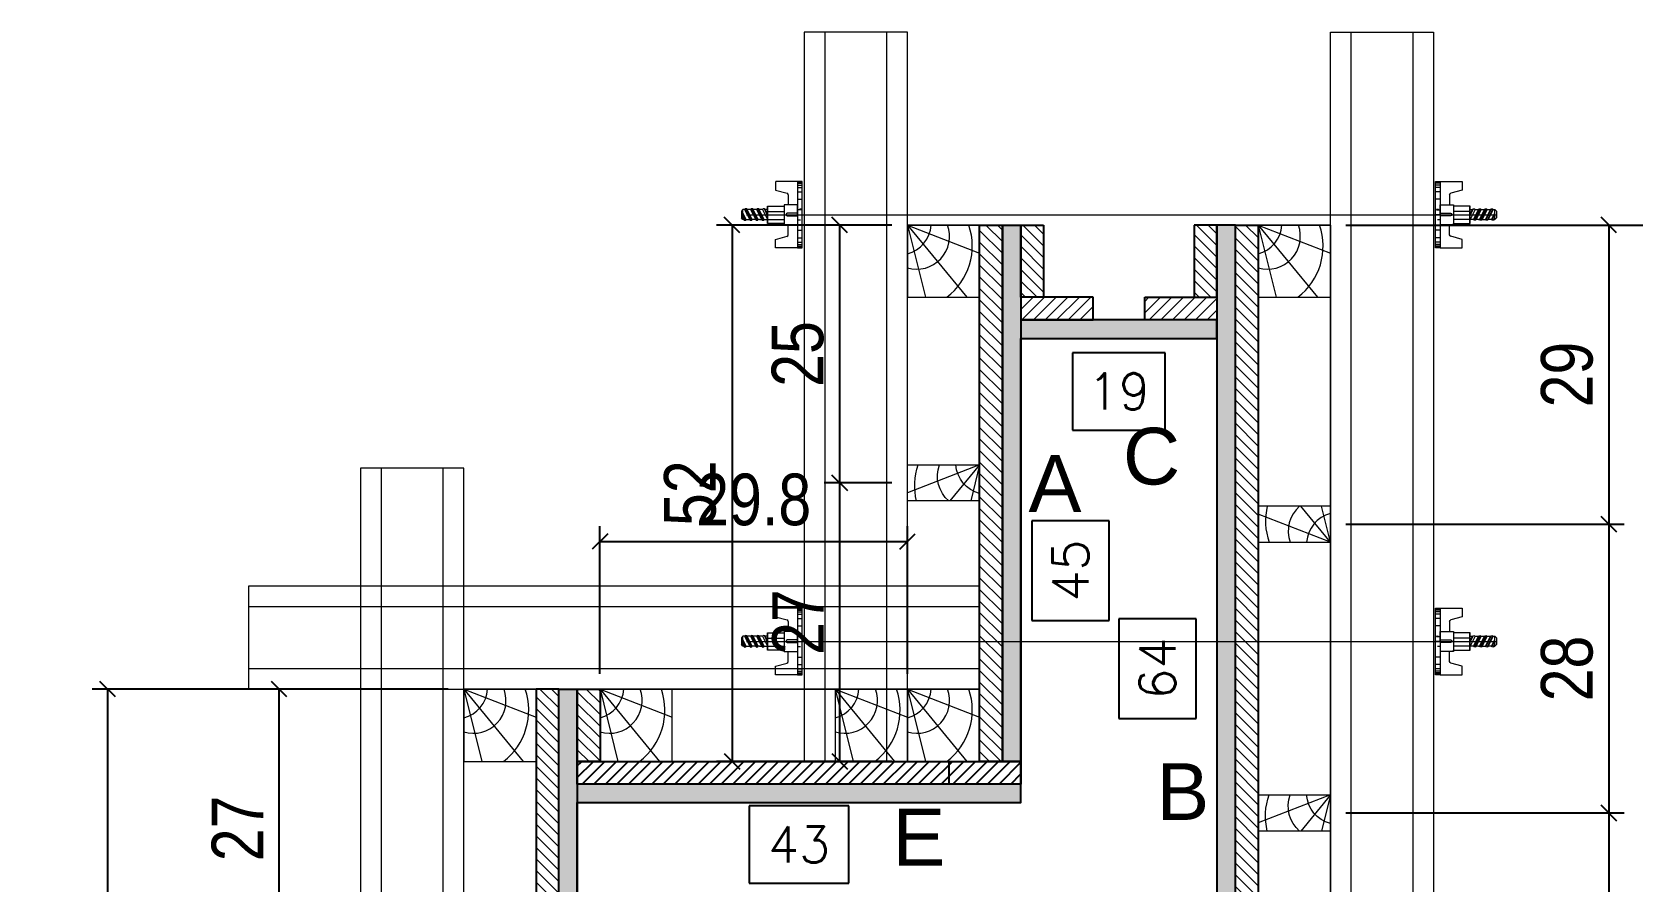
# Model space of a CAD drawing. Extents: x 14400 to 27878, y -21631 to 6985.
# Drawn here: x 18490.9 to 18801.2, y -8330 to -8165.2 of the extents above; entities that cross this region are included whole.
import ezdxf
from ezdxf.enums import TextEntityAlignment as Align

# ---------------------------------------------------------------- set-up
doc = ezdxf.new("R2010")
doc.units = 0
for name, color, linetype in [('CHAPA', 1, 'Continuous'), ('COTA', 241, 'Continuous'), ('F-PILARES-S', 170, 'Continuous'), ('MEIO_PONT', 93, 'Continuous'), ('SARRAFO', 251, 'Continuous'), ('TEXTO_GERAL', 7, 'Continuous')]:
    doc.layers.add(name, color=color, linetype=linetype)
for name, color, linetype, lineweight in [('Hachura', 251, 'Continuous', 9), ('Madeira', 126, 'Continuous', 18), ('Perfil Metálico', 224, 'Continuous', 18)]:
    doc.layers.add(name, color=color, linetype=linetype, lineweight=lineweight)
doc.styles.add('ARIAL', font='arial.ttf')
doc.styles.add('COTA TECNICA 2X', font='techl___.ttf', dxfattribs={"height": 10})
doc.styles.add('ROMANS', font='romans.shx')
doc.dimstyles.new('SECAO PILAR', dxfattribs={"dimtxt": 10, "dimasz": 3, "dimexe": 3, "dimexo": 3, "dimgap": 3, "dimtad": 1, "dimdec": 1, "dimlfac": 0.5, "dimzin": 12, "dimdsep": 46, "dimtxsty": 'COTA TECNICA 2X', "dimblk1": 'OBLIQUE', "dimblk2": 'OBLIQUE', "dimsah": 1, "dimcen": 0.9, "dimclrd": 256, "dimclre": 256, "dimclrt": 256, "dimadec": 1, "dimazin": 3, "dimtfac": 1, "dimtdec": 1, "dimtmove": 0, "dimatfit": 3, "dimfxl": 1, "dimtolj": 1, "dimtzin": 12, "dimarcsym": 0})
doc.dimstyles.new('SECÇÃO 2', dxfattribs={"dimtxt": 7, "dimasz": 6, "dimexe": 0.18, "dimexo": 2, "dimgap": -4, "dimtad": 3, "dimdec": 1, "dimlfac": 0.5, "dimzin": 12, "dimdsep": 46, "dimtxsty": 'ROMANS', "dimblk": 'ARCHTICK', "dimcen": 0.09, "dimse1": 1, "dimse2": 1, "dimsd1": 1, "dimsd2": 1, "dimclrd": 180, "dimclre": 5, "dimclrt": 1, "dimadec": 0, "dimazin": 3, "dimtfac": 1, "dimtdec": 1, "dimtofl": 0, "dimtmove": 0, "dimatfit": 3, "dimldrblk": 'ARCHTICK', "dimfxl": 1, "dimtolj": 1, "dimtzin": 0, "dimarcsym": 0})
pattern_1 = [(315, (41507.3262, -17578.5663), (1.12253202, 1.12253202), [])]
pattern_2 = [(315, (41421.3262, -17488.5663), (1.12253202, 1.12253202), [])]
pattern_3 = [(225, (9383.9662, -31120.4226), (1.12253202, -1.12253202), [])]

# ---------------------------------------------------------------- blocks, each defined once
blk = doc.blocks.new('*D3061')
at = {"layer": 'COTA', "color": 180, "lineweight": -2, "transparency": 16777216}
for p, q in [((18716.58, -8278.95), (18701.58, -8278.95)), ((18701.58, -8278.95), (18701.58, -8298.28)), ((18716.58, -8298.28), (18716.58, -8278.95)), ((18701.58, -8298.28), (18716.58, -8298.28))]:
    blk.add_line(p, q, dxfattribs=at)
at = {"layer": 'Defpoints', "color": 0, "transparency": 16777216}
for p in [(18720.58, -8224.61), (18720.58, -8352.61), (18720.58, -8352.61)]:
    blk.add_point(p, dxfattribs=at)
at = {"layer": 'COTA', "color": 1, "transparency": 16777216, "insert": (18709.08, -8288.61), "char_height": 7, "attachment_point": 5, "rotation": 90, "style": 'ROMANS'}
blk.add_mtext('\\A1;64', dxfattribs=at)
blk = doc.blocks.new('_ArchTick')
at = {"color": 0, "linetype": 'ByBlock', "const_width": 0.15}
blk.add_lwpolyline([(-0.5, -0.5), (0.5, 0.5)], dxfattribs=at)
blk = doc.blocks.new('*D3062')
at = {"layer": 'COTA', "color": 180, "lineweight": -2, "transparency": 16777216}
for p, q in [((18699.7, -8259.95), (18684.7, -8259.95)), ((18684.7, -8259.95), (18684.7, -8279.28)), ((18699.7, -8279.28), (18699.7, -8259.95)), ((18684.7, -8279.28), (18699.7, -8279.28))]:
    blk.add_line(p, q, dxfattribs=at)
at = {"layer": 'Defpoints', "color": 0, "transparency": 16777216}
for p in [(18682.58, -8224.61), (18703.7, -8224.61), (18682.58, -8314.61)]:
    blk.add_point(p, dxfattribs=at)
at = {"layer": 'COTA', "color": 1, "transparency": 16777216, "insert": (18692.2, -8269.61), "char_height": 7, "attachment_point": 5, "rotation": 90, "style": 'ROMANS'}
blk.add_mtext('\\A1;45', dxfattribs=at)
blk = doc.blocks.new('*D3063')
at = {"layer": 'COTA', "color": 180, "lineweight": -2, "transparency": 16777216}
for p, q in [((18710.58, -8227.36), (18692.58, -8227.36)), ((18692.58, -8227.36), (18692.58, -8242.36)), ((18710.58, -8242.36), (18710.58, -8227.36)), ((18692.58, -8242.36), (18710.58, -8242.36))]:
    blk.add_line(p, q, dxfattribs=at)
at = {"layer": 'Defpoints', "color": 0, "transparency": 16777216}
for p in [(18682.58, -8224.61), (18720.58, -8224.61), (18682.58, -8246.36)]:
    blk.add_point(p, dxfattribs=at)
at = {"layer": 'COTA', "color": 1, "transparency": 16777216, "insert": (18701.58, -8234.86), "char_height": 7, "attachment_point": 5, "style": 'ROMANS'}
blk.add_mtext('\\A1;19', dxfattribs=at)
blk = doc.blocks.new('*D3064')
at = {"layer": 'COTA', "color": 180, "lineweight": -2, "transparency": 16777216}
for p, q in [((18649.25, -8315.25), (18629.92, -8315.25)), ((18629.92, -8315.25), (18629.92, -8330.25)), ((18649.25, -8330.25), (18649.25, -8315.25)), ((18629.92, -8330.25), (18649.25, -8330.25))]:
    blk.add_line(p, q, dxfattribs=at)
at = {"layer": 'Defpoints', "color": 0, "transparency": 16777216}
for p in [(18596.58, -8314.61), (18682.58, -8314.61), (18682.58, -8334.25)]:
    blk.add_point(p, dxfattribs=at)
at = {"layer": 'COTA', "color": 1, "transparency": 16777216, "insert": (18639.58, -8322.75), "char_height": 7, "attachment_point": 5, "style": 'ROMANS'}
blk.add_mtext('\\A1;43', dxfattribs=at)
blk = doc.blocks.new('*D3065')
at = {"layer": 'COTA', "color": 180, "lineweight": -2, "transparency": 16777216}
for p, q in [((18608.27, -8364.11), (18593.27, -8364.11)), ((18593.27, -8364.11), (18593.27, -8383.11)), ((18608.27, -8383.11), (18608.27, -8364.11)), ((18593.27, -8383.11), (18608.27, -8383.11))]:
    blk.add_line(p, q, dxfattribs=at)
at = {"layer": 'Defpoints', "color": 0, "transparency": 16777216}
for p in [(18596.58, -8314.61), (18596.58, -8432.61), (18612.27, -8432.61)]:
    blk.add_point(p, dxfattribs=at)
at = {"layer": 'COTA', "color": 1, "transparency": 16777216, "insert": (18600.77, -8373.61), "char_height": 7, "attachment_point": 5, "rotation": 90, "style": 'ROMANS'}
blk.add_mtext('\\A1;59', dxfattribs=at)
blk = doc.blocks.new('_Oblique')
at = {"color": 0, "linetype": 'ByBlock', "lineweight": -2}
blk.add_line((-0.5, -0.5), (0.5, 0.5), dxfattribs=at)
blk = doc.blocks.new('*D3068')
at = {"layer": 'COTA', "lineweight": -2, "transparency": 16777216}
for p, q in [((18745.58, -8202.61), (18827.13, -8202.61)), ((18824.13, -8374.61), (18824.13, -8202.61)), ((18745.58, -8374.61), (18827.13, -8374.61))]:
    blk.add_line(p, q, dxfattribs=at)
at = {"layer": 'Defpoints', "color": 0, "transparency": 16777216}
for p in [(18742.58, -8202.61), (18824.13, -8202.61), (18742.58, -8374.61)]:
    blk.add_point(p, dxfattribs=at)
at = {"layer": 'COTA', "lineweight": -2, "transparency": 16777216, "xscale": 3, "yscale": 3, "zscale": 3}
for p, rotation in [((18824.13, -8202.61), 90), ((18824.13, -8374.61), 270)]:
    blk.add_blockref('_Oblique', p, dxfattribs=dict(at, rotation=rotation))
at = {"layer": 'COTA', "transparency": 16777216, "insert": (18816.01, -8288.61), "char_height": 10, "attachment_point": 5, "rotation": 90, "style": 'COTA TECNICA 2X'}
blk.add_mtext('\\A1;86 - PAINEL', dxfattribs=at)
blk = doc.blocks.new('PONTALETE')
at = {"layer": 'Madeira'}
for q in [(2.71, 7), (7, 5.76), (7, 1.74)]:
    blk.add_line((0, 0), q, dxfattribs=at)
blk.add_lwpolyline([(0, 0), (7, 0), (7, 7), (0, 7)], close=True, dxfattribs=at)
for centre, radius, start, end in [((2.04, 0.06), 6.23, 37.2818, 109.0913), ((1.09, 0.9), 3.19, 343.603, 109.9847), ((-0.21, -0.78), 3.09, 14.6322, 86.0383)]:
    blk.add_arc(centre, radius, start, end, dxfattribs=at)
blk = doc.blocks.new('*D3071')
at = {"layer": 'COTA', "lineweight": -2, "transparency": 16777216}
for p, q in [((18571.58, -8292.61), (18535.78, -8292.61)), ((18538.78, -8346.61), (18538.78, -8292.61)), ((18571.58, -8346.61), (18535.78, -8346.61))]:
    blk.add_line(p, q, dxfattribs=at)
at = {"layer": 'Defpoints', "color": 0, "transparency": 16777216}
for p in [(18538.78, -8292.61), (18574.58, -8292.61), (18574.58, -8346.61)]:
    blk.add_point(p, dxfattribs=at)
at = {"layer": 'COTA', "lineweight": -2, "transparency": 16777216, "xscale": 3, "yscale": 3, "zscale": 3}
for p, rotation in [((18538.78, -8292.61), 90), ((18538.78, -8346.61), 270)]:
    blk.add_blockref('_Oblique', p, dxfattribs=dict(at, rotation=rotation))
at = {"layer": 'COTA', "transparency": 16777216, "insert": (18530.7, -8319.61), "char_height": 10, "attachment_point": 5, "rotation": 90, "style": 'COTA TECNICA 2X'}
blk.add_mtext('\\A1;27', dxfattribs=at)
blk = doc.blocks.new('MEIO PONTALETE')
at = {"layer": 'Madeira'}
for q in [(2.71, 7), (3.5, 2.88), (3.5, 0.87)]:
    blk.add_line((0, 0), q, dxfattribs=at)
blk.add_lwpolyline([(0, 0), (3.5, 0), (3.5, 7), (0, 7)], close=True, dxfattribs=at)
for centre, radius, start, end in [((2.04, 0.06), 6.23, 76.4499, 109.0913), ((1.09, 0.9), 3.19, 40.9063, 109.9847), ((-0.21, -0.78), 3.09, 14.6322, 86.0383)]:
    blk.add_arc(centre, radius, start, end, dxfattribs=at)
blk = doc.blocks.new('*D3084')
at = {"layer": 'COTA', "lineweight": -2, "transparency": 16777216}
for p, q in [((18657.58, -8202.61), (18623.58, -8202.61)), ((18626.58, -8202.61), (18626.58, -8306.61)), ((18657.58, -8306.61), (18623.58, -8306.61))]:
    blk.add_line(p, q, dxfattribs=at)
at = {"layer": 'Defpoints', "color": 0, "transparency": 16777216}
for p in [(18660.58, -8202.61), (18626.58, -8306.61), (18660.58, -8306.61)]:
    blk.add_point(p, dxfattribs=at)
at = {"layer": 'COTA', "lineweight": -2, "transparency": 16777216, "xscale": 3, "yscale": 3, "zscale": 3}
for p, rotation in [((18626.58, -8202.61), 90), ((18626.58, -8306.61), 270)]:
    blk.add_blockref('_Oblique', p, dxfattribs=dict(at, rotation=rotation))
at = {"layer": 'COTA', "transparency": 16777216, "insert": (18618.47, -8254.61), "char_height": 10, "attachment_point": 5, "rotation": 90, "style": 'COTA TECNICA 2X'}
blk.add_mtext('\\A1;52', dxfattribs=at)
blk = doc.blocks.new('*D3085')
at = {"layer": 'COTA', "lineweight": -2, "transparency": 16777216}
for p, q in [((18571.58, -8292.61), (18502.53, -8292.61)), ((18505.53, -8292.61), (18505.53, -8454.61)), ((18571.58, -8454.61), (18502.53, -8454.61))]:
    blk.add_line(p, q, dxfattribs=at)
at = {"layer": 'Defpoints', "color": 0, "transparency": 16777216}
for p in [(18574.58, -8292.61), (18505.53, -8454.61), (18574.58, -8454.61)]:
    blk.add_point(p, dxfattribs=at)
at = {"layer": 'COTA', "lineweight": -2, "transparency": 16777216, "xscale": 3, "yscale": 3, "zscale": 3}
for p, rotation in [((18505.53, -8292.61), 90), ((18505.53, -8454.61), 270)]:
    blk.add_blockref('_Oblique', p, dxfattribs=dict(at, rotation=rotation))
at = {"layer": 'COTA', "transparency": 16777216, "insert": (18497.43, -8373.61), "char_height": 10, "attachment_point": 5, "rotation": 90, "style": 'COTA TECNICA 2X'}
blk.add_mtext('\\A1;81', dxfattribs=at)
blk = doc.blocks.new('*D3086')
at = {"layer": 'COTA', "lineweight": -2, "transparency": 16777216}
for p, q in [((18657.58, -8252.61), (18644.45, -8252.61)), ((18647.45, -8306.61), (18647.45, -8252.61)), ((18657.58, -8306.61), (18644.45, -8306.61))]:
    blk.add_line(p, q, dxfattribs=at)
at = {"layer": 'Defpoints', "color": 0, "transparency": 16777216}
for p in [(18647.45, -8252.61), (18660.58, -8252.61), (18660.58, -8306.61)]:
    blk.add_point(p, dxfattribs=at)
at = {"layer": 'COTA', "lineweight": -2, "transparency": 16777216, "xscale": 3, "yscale": 3, "zscale": 3}
for p, rotation in [((18647.45, -8252.61), 90), ((18647.45, -8306.61), 270)]:
    blk.add_blockref('_Oblique', p, dxfattribs=dict(at, rotation=rotation))
at = {"layer": 'COTA', "transparency": 16777216, "insert": (18639.37, -8279.61), "char_height": 10, "attachment_point": 5, "rotation": 90, "style": 'COTA TECNICA 2X'}
blk.add_mtext('\\A1;27', dxfattribs=at)
blk = doc.blocks.new('*D3087')
at = {"layer": 'COTA', "lineweight": -2, "transparency": 16777216}
for p, q in [((18657.58, -8202.61), (18644.45, -8202.61)), ((18647.45, -8252.61), (18647.45, -8202.61)), ((18657.58, -8252.61), (18644.45, -8252.61))]:
    blk.add_line(p, q, dxfattribs=at)
at = {"layer": 'Defpoints', "color": 0, "transparency": 16777216}
for p in [(18647.45, -8202.61), (18660.58, -8202.61), (18660.58, -8252.61)]:
    blk.add_point(p, dxfattribs=at)
at = {"layer": 'COTA', "lineweight": -2, "transparency": 16777216, "xscale": 3, "yscale": 3, "zscale": 3}
for p, rotation in [((18647.45, -8202.61), 90), ((18647.45, -8252.61), 270)]:
    blk.add_blockref('_Oblique', p, dxfattribs=dict(at, rotation=rotation))
at = {"layer": 'COTA', "transparency": 16777216, "insert": (18639.34, -8227.61), "char_height": 10, "attachment_point": 5, "rotation": 90, "style": 'COTA TECNICA 2X'}
blk.add_mtext('\\A1;25', dxfattribs=at)
blk = doc.blocks.new('*D3088')
at = {"layer": 'COTA', "lineweight": -2, "transparency": 16777216}
for p, q in [((18745.58, -8202.61), (18799.56, -8202.61)), ((18796.56, -8202.61), (18796.56, -8260.61)), ((18745.58, -8260.61), (18799.56, -8260.61))]:
    blk.add_line(p, q, dxfattribs=at)
at = {"layer": 'Defpoints', "color": 0, "transparency": 16777216}
for p in [(18742.58, -8202.61), (18742.58, -8260.61), (18796.56, -8260.61)]:
    blk.add_point(p, dxfattribs=at)
at = {"layer": 'COTA', "lineweight": -2, "transparency": 16777216, "xscale": 3, "yscale": 3, "zscale": 3}
for p, rotation in [((18796.56, -8202.61), 90), ((18796.56, -8260.61), 270)]:
    blk.add_blockref('_Oblique', p, dxfattribs=dict(at, rotation=rotation))
at = {"layer": 'COTA', "transparency": 16777216, "insert": (18788.48, -8231.61), "char_height": 10, "attachment_point": 5, "rotation": 90, "style": 'COTA TECNICA 2X'}
blk.add_mtext('\\A1;29', dxfattribs=at)
blk = doc.blocks.new('*D3089')
at = {"layer": 'COTA', "lineweight": -2, "transparency": 16777216}
for p, q in [((18745.58, -8260.61), (18799.56, -8260.61)), ((18796.56, -8260.61), (18796.56, -8316.61)), ((18745.58, -8316.61), (18799.56, -8316.61))]:
    blk.add_line(p, q, dxfattribs=at)
at = {"layer": 'Defpoints', "color": 0, "transparency": 16777216}
for p in [(18742.58, -8260.61), (18742.58, -8316.61), (18796.56, -8316.61)]:
    blk.add_point(p, dxfattribs=at)
at = {"layer": 'COTA', "lineweight": -2, "transparency": 16777216, "xscale": 3, "yscale": 3, "zscale": 3}
for p, rotation in [((18796.56, -8260.61), 90), ((18796.56, -8316.61), 270)]:
    blk.add_blockref('_Oblique', p, dxfattribs=dict(at, rotation=rotation))
at = {"layer": 'COTA', "transparency": 16777216, "insert": (18788.47, -8288.61), "char_height": 10, "attachment_point": 5, "rotation": 90, "style": 'COTA TECNICA 2X'}
blk.add_mtext('\\A1;28', dxfattribs=at)
blk = doc.blocks.new('*D3090')
at = {"layer": 'COTA', "lineweight": -2, "transparency": 16777216}
for p, q in [((18745.58, -8316.61), (18799.56, -8316.61)), ((18796.56, -8316.61), (18796.56, -8374.61)), ((18745.58, -8374.61), (18799.56, -8374.61))]:
    blk.add_line(p, q, dxfattribs=at)
at = {"layer": 'Defpoints', "color": 0, "transparency": 16777216}
for p in [(18742.58, -8316.61), (18742.58, -8374.61), (18796.56, -8374.61)]:
    blk.add_point(p, dxfattribs=at)
at = {"layer": 'COTA', "lineweight": -2, "transparency": 16777216, "xscale": 3, "yscale": 3, "zscale": 3}
for p, rotation in [((18796.56, -8316.61), 90), ((18796.56, -8374.61), 270)]:
    blk.add_blockref('_Oblique', p, dxfattribs=dict(at, rotation=rotation))
at = {"layer": 'COTA', "transparency": 16777216, "insert": (18788.48, -8345.61), "char_height": 10, "attachment_point": 5, "rotation": 90, "style": 'COTA TECNICA 2X'}
blk.add_mtext('\\A1;29', dxfattribs=at)
blk = doc.blocks.new('C')
at = {"layer": 'Hachura', "color": 0}
for p, q in [((0, 3.22), (0, -3.22)), ((0.45, 3.22), (0, 3.22)), ((0.46, 3.16), (0, 3.16)), ((0.45, -3.23), (0.45, 3.22)), ((0.45, 3.22), (2.58, 3.22)), ((2.58, 3.22), (2.58, 2.39)), ((0.46, 3.05), (0, 3.05)), ((0.46, 2.88), (0, 2.88)), ((0, 2.75), (0, -1.16)), ((0.46, 2.65), (0, 2.65)), ((0.46, 2.23), (0, 2.23)), ((1.35, 1.94), (1.35, 0.96)), ((2.58, 2.39), (1.47, 2.09)), ((0.46, 1.51), (0, 1.51)), ((0.39, 0.49), (0.17, 0.49)), ((1.74, 0.97), (0.45, 0.97)), ((1.45, 0.1), (0.45, 0.1)), ((1.74, -0.97), (1.74, 0.97)), ((1.74, 0.97), (1.74, 0.84)), ((1.74, 0.97), (1.74, 0.84)), ((1.74, 0.84), (3.35, 0.84)), ((3.35, 0.45), (1.74, 0.45)), ((3.32, 0.84), (3.32, -0.84)), ((3.35, 0.84), (3.35, -0.84)), ((3.68, 0.45), (3.35, 0.45)), ((3.84, -0.52), (3.35, 0.45)), ((3.35, 0.06), (3.67, -0.57)), ((3.68, 0.45), (4.16, -0.52)), ((3.72, 0.5), (4.25, -0.57)), ((4.37, -0.55), (3.83, 0.53)), ((4.15, 0.45), (3.93, 0.45)), ((4.42, -0.52), (3.93, 0.45)), ((4.15, 0.45), (4.26, 0.45)), ((4.26, 0.45), (4.74, -0.52)), ((4.3, 0.5), (4.83, -0.57)), ((4.95, -0.55), (4.41, 0.53)), ((4.51, 0.45), (4.84, 0.45)), ((5, -0.52), (4.51, 0.45)), ((4.84, 0.45), (5.32, -0.52)), ((4.88, 0.5), (5.41, -0.57)), ((5.53, -0.55), (4.99, 0.53)), ((5.58, -0.52), (5.09, 0.45)), ((5.42, 0.45), (5.09, 0.45)), ((5.58, -0.52), (5.09, 0.45)), ((5.42, 0.45), (5.74, -0.19)), ((5.46, 0.5), (5.74, -0.07)), ((5.74, 0.19), (5.57, 0.53)), ((5.74, 0.32), (5.68, 0.45)), ((5.68, 0.45), (5.74, 0.45)), ((5.74, 0.45), (5.9, 0.29)), ((5.74, 0.45), (5.74, -0.52)), ((5.9, -0.36), (5.9, 0.29)), ((0.45, 0), (0, 0)), ((0.46, -1.52), (0, -1.52)), ((0.08, -0.48), (0.29, -0.48)), ((0.29, -0.48), (0.4, -0.48)), ((0.45, 0), (0.45, -0.97)), ((0.45, -0.16), (1.45, -0.16)), ((0.45, -0.65), (0.45, -0.32)), ((0.45, -3.23), (0.45, -0.65)), ((0.45, -0.97), (1.74, -0.97)), ((1.35, -1.94), (1.35, -0.97)), ((3.35, -0.32), (1.74, -0.32)), ((3.35, -0.84), (1.74, -0.84)), ((3.35, -0.07), (3.58, -0.52)), ((3.35, -0.52), (3.58, -0.52)), ((3.84, -0.52), (4.16, -0.52)), ((4.42, -0.52), (4.74, -0.52)), ((4.63, -0.52), (4.74, -0.52)), ((5, -0.52), (5.32, -0.52)), ((5.58, -0.52), (5.74, -0.52)), ((5.74, -0.52), (5.9, -0.36)), ((5.74, -0.52), (5.74, -0.52)), ((0.46, -2.23), (0, -2.23)), ((0.46, -2.65), (0, -2.65)), ((0.46, -2.88), (0, -2.88)), ((0.46, -3.05), (0, -3.05)), ((2.58, -2.39), (1.47, -2.1)), ((2.58, -3.23), (2.58, -2.39)), ((0.46, -3.16), (0, -3.16)), ((0, -3.22), (2.57, -3.22))]:
    blk.add_line(p, q, dxfattribs=at)
for centre, radius, start, end in [((1.52, 1.94), 0.161, 104.7436, 180), ((1.44, -0.03), 0.129, 272.695, 87.305), ((3.81, 0.39), 0.143, 25.5688, 154.4312), ((4.39, 0.39), 0.143, 25.5688, 154.4312), ((4.97, 0.39), 0.143, 25.5688, 154.4312), ((5.55, 0.39), 0.143, 25.5688, 154.4312), ((0.17, -0.37), 0.174, 221.744, 317.8592), ((3.71, -0.4), 0.174, 222.1408, 318.256), ((4.29, -0.4), 0.174, 222.1408, 318.256), ((4.87, -0.4), 0.174, 222.1408, 318.256), ((5.45, -0.4), 0.174, 222.1408, 318.256), ((5.61, -0.4), 0.174, 317.8592, 318.256), ((1.52, -1.94), 0.161, 180, 255.2564)]:
    blk.add_arc(centre, radius, start, end, dxfattribs=at)
blk = doc.blocks.new('*D3100')
at = {"layer": 'COTA', "lineweight": -2, "transparency": 16777216}
for p, q in [((18600.98, -8289.61), (18600.98, -8260.99)), ((18660.58, -8289.61), (18660.58, -8260.99)), ((18600.98, -8263.99), (18660.58, -8263.99))]:
    blk.add_line(p, q, dxfattribs=at)
at = {"layer": 'Defpoints', "color": 0, "transparency": 16777216}
for p in [(18660.58, -8263.99), (18600.98, -8292.61), (18660.58, -8292.61)]:
    blk.add_point(p, dxfattribs=at)
at = {"layer": 'COTA', "lineweight": -2, "transparency": 16777216, "xscale": 3, "yscale": 3, "zscale": 3, "rotation": 180}
blk.add_blockref('_Oblique', (18600.98, -8263.99), dxfattribs=at)
at = {"layer": 'COTA', "lineweight": -2, "transparency": 16777216, "xscale": 3, "yscale": 3, "zscale": 3}
blk.add_blockref('_Oblique', (18660.58, -8263.99), dxfattribs=at)
at = {"layer": 'COTA', "transparency": 16777216, "insert": (18630.78, -8255.89), "char_height": 10, "attachment_point": 5, "style": 'COTA TECNICA 2X'}
blk.add_mtext('\\A1;29.8', dxfattribs=at)

msp = doc.modelspace()

# ---------------------------------------------------------------- hatches: boundary and pattern name
at = {"layer": 'Hachura'}
h = msp.add_hatch(dxfattribs=at)
h.set_pattern_fill('ANSI31', color=256, scale=0.5, angle=270, style=0)
h.set_pattern_definition([(315, (41454.9262, -17430.5663), (1.12253202, 1.12253202), [])])
h.paths.add_polyline_path([(18678.985, -8202.614), (18674.585, -8202.614), (18674.585, -8306.614), (18678.985, -8306.614)])
h = msp.add_hatch(color=256, dxfattribs=at)
h.dxf.hatch_style = 1
h.paths.add_polyline_path([(18678.985, -8202.614), (18682.585, -8202.614), (18682.585, -8306.614), (18678.985, -8306.614)])
h = msp.add_hatch(dxfattribs=at)
h.set_pattern_fill('ANSI31', color=256, scale=0.5, angle=270, style=0)
h.set_pattern_definition(pattern_2)
h.paths.add_polyline_path([(18682.585, -8216.614), (18686.985, -8216.614), (18686.985, -8202.614), (18682.585, -8202.614)])
h = msp.add_hatch(dxfattribs=at)
h.set_pattern_fill('ANSI31', color=256, scale=0.5, angle=270, style=0)
h.set_pattern_definition(pattern_2)
h.paths.add_polyline_path([(18720.585, -8216.614), (18716.185, -8216.614), (18716.185, -8202.614), (18720.585, -8202.614)])
h = msp.add_hatch(color=256, dxfattribs=at)
h.dxf.hatch_style = 1
h.paths.add_polyline_path([(18724.185, -8202.614), (18720.585, -8202.614), (18720.585, -8374.614), (18724.185, -8374.614)])
h = msp.add_hatch(dxfattribs=at)
h.set_pattern_fill('ANSI31', color=256, scale=0.5, angle=270, style=0)
h.set_pattern_definition([(315, (41405.3262, -17498.9663), (1.12253202, 1.12253202), [])])
h.paths.add_polyline_path([(18728.585, -8202.614), (18724.185, -8202.614), (18724.185, -8374.614), (18728.585, -8374.614)])
h = msp.add_hatch(dxfattribs=at)
h.set_pattern_fill('ANSI31', color=256, scale=0.5, angle=180, style=0)
h.set_pattern_definition(pattern_3)
h.paths.add_polyline_path([(18682.585, -8221.014), (18682.585, -8216.614), (18696.585, -8216.614), (18696.585, -8221.014)])
h = msp.add_hatch(dxfattribs=at)
h.set_pattern_fill('ANSI31', color=256, scale=0.5, angle=180, style=0)
h.set_pattern_definition(pattern_3)
h.paths.add_polyline_path([(18720.585, -8221.014), (18720.585, -8216.614), (18706.585, -8216.614), (18706.585, -8221.014)])
h = msp.add_hatch(color=256, dxfattribs=at)
h.dxf.hatch_style = 1
h.paths.add_polyline_path([(18720.585, -8224.614), (18720.585, -8221.014), (18682.585, -8221.014), (18682.585, -8224.614)])
h = msp.add_hatch(color=256, dxfattribs=at)
h.dxf.hatch_style = 1
h.paths.add_polyline_path([(18720.585, -8224.614), (18720.585, -8221.014), (18682.585, -8221.014), (18682.585, -8224.614)])
h = msp.add_hatch(dxfattribs=at)
h.set_pattern_fill('ANSI31', color=256, scale=0.5, angle=270, style=0)
h.set_pattern_definition(pattern_1)
h.paths.add_polyline_path([(18592.985, -8454.614), (18588.585, -8454.614), (18588.585, -8292.614), (18592.985, -8292.614)])
h = msp.add_hatch(color=256, dxfattribs=at)
h.dxf.hatch_style = 1
h.paths.add_polyline_path([(18592.985, -8292.614), (18596.585, -8292.614), (18596.585, -8454.614), (18592.985, -8454.614)])
h = msp.add_hatch(dxfattribs=at)
h.set_pattern_fill('ANSI31', color=256, scale=0.5, angle=270, style=0)
h.set_pattern_definition(pattern_1)
h.paths.add_polyline_path([(18596.585, -8306.614), (18600.985, -8306.614), (18600.985, -8292.614), (18596.585, -8292.614)])
h = msp.add_hatch(color=256, dxfattribs=at)
h.dxf.hatch_style = 1
h.paths.add_polyline_path([(18682.585, -8314.614), (18682.585, -8311.014), (18596.585, -8311.014), (18596.585, -8314.614)])
h = msp.add_hatch(color=256, dxfattribs=at)
h.dxf.hatch_style = 1
h.paths.add_polyline_path([(18682.585, -8314.614), (18682.585, -8311.014), (18596.585, -8311.014), (18596.585, -8314.614)])
at = {"layer": 'SARRAFO'}
h = msp.add_hatch(dxfattribs=at)
h.set_pattern_fill('ANSI31', color=256, scale=0.5, angle=180, style=0)
h.set_pattern_definition([(225, (9469.9662, -31340.0226), (1.12253202, -1.12253202), [])])
h.paths.add_polyline_path([(18596.585, -8306.614), (18596.585, -8311.014), (18682.585, -8311.014), (18682.585, -8306.614)])

# ---------------------------------------------------------------- linework, layer by layer
at = {"layer": 'CHAPA'}
for points in [[(18678.985, -8202.614), (18682.585, -8202.614), (18682.585, -8306.614), (18678.985, -8306.614), (18678.985, -8202.614)], [(18724.185, -8202.614), (18720.585, -8202.614), (18720.585, -8374.614), (18724.185, -8374.614), (18724.185, -8202.614)], [(18592.985, -8292.614), (18596.585, -8292.614), (18596.585, -8454.614), (18592.985, -8454.614), (18592.985, -8292.614)]]:
    msp.add_lwpolyline(points, dxfattribs=at)
for points in [[(18720.585, -8224.614), (18720.585, -8221.014), (18682.585, -8221.014), (18682.585, -8224.614)], [(18720.585, -8224.614), (18720.585, -8221.014), (18682.585, -8221.014), (18682.585, -8224.614)], [(18682.585, -8314.614), (18682.585, -8311.014), (18596.585, -8311.014), (18596.585, -8314.614)], [(18682.585, -8314.614), (18682.585, -8311.014), (18596.585, -8311.014), (18596.585, -8314.614)]]:
    msp.add_lwpolyline(points, close=True, dxfattribs=at)
at = {"layer": 'F-PILARES-S', "linetype": 'Continuous'}
msp.add_lwpolyline([(18596.585, -8432.614), (18596.585, -8314.614), (18682.585, -8314.614), (18682.585, -8224.614), (18720.585, -8224.614), (18720.585, -8352.614), (18626.585, -8352.614), (18626.585, -8432.614), (18596.585, -8432.614)], dxfattribs=at)
at = {"layer": 'Hachura'}
for p, q in [((18629.384, -8200.614), (18774.785, -8200.607)), ((18629.384, -8283.37), (18774.785, -8283.363))]:
    msp.add_line(p, q, dxfattribs=at)
at = {"layer": 'Madeira'}
for points in [[(18674.585, -8306.614), (18660.585, -8306.614), (18660.585, -8202.614), (18674.585, -8202.614)], [(18742.585, -8374.614), (18728.585, -8374.614), (18728.585, -8202.614), (18742.585, -8202.614)], [(18588.585, -8454.614), (18574.585, -8454.614), (18574.585, -8292.614), (18588.585, -8292.614)], [(18600.985, -8306.614), (18660.585, -8306.614), (18660.585, -8292.614), (18600.985, -8292.614)]]:
    msp.add_lwpolyline(points, close=True, dxfattribs=at)
at = {"layer": 'Perfil Metálico'}
for points in [[(18640.585, -8306.614), (18660.585, -8306.614), (18660.585, -8165.182), (18640.585, -8165.182)], [(18656.585, -8165.182), (18644.585, -8165.182), (18644.585, -8306.614), (18656.585, -8306.614)], [(18762.585, -8414.799), (18742.585, -8414.799), (18742.585, -8165.182), (18762.585, -8165.182)], [(18746.585, -8165.182), (18758.585, -8165.182), (18758.585, -8414.799), (18746.585, -8414.799)], [(18554.585, -8483.759), (18574.585, -8483.759), (18574.585, -8249.759), (18554.585, -8249.759)], [(18570.585, -8249.759), (18558.585, -8249.759), (18558.585, -8483.759), (18570.585, -8483.759)], [(18532.821, -8272.614), (18532.821, -8292.614), (18674.585, -8292.614), (18674.585, -8272.614)], [(18674.585, -8288.614), (18674.585, -8276.614), (18532.821, -8276.614), (18532.821, -8288.614)]]:
    msp.add_lwpolyline(points, close=True, dxfattribs=at)
at = {"layer": 'SARRAFO'}
msp.add_line((18668.585, -8306.614), (18668.585, -8311.014), dxfattribs=at)
for points in [[(18674.585, -8306.614), (18674.585, -8202.614), (18678.985, -8202.614), (18678.985, -8306.614)], [(18686.985, -8202.614), (18686.985, -8216.614), (18682.585, -8216.614), (18682.585, -8202.614)], [(18716.185, -8202.614), (18716.185, -8216.614), (18720.585, -8216.614), (18720.585, -8202.614)], [(18724.185, -8374.614), (18724.185, -8202.614), (18728.585, -8202.614), (18728.585, -8374.614)], [(18696.585, -8216.614), (18682.585, -8216.614), (18682.585, -8221.014), (18696.585, -8221.014)], [(18706.585, -8216.614), (18720.585, -8216.614), (18720.585, -8221.014), (18706.585, -8221.014)], [(18588.585, -8292.614), (18588.585, -8454.614), (18592.985, -8454.614), (18592.985, -8292.614)], [(18600.985, -8292.614), (18600.985, -8306.614), (18596.585, -8306.614), (18596.585, -8292.614)], [(18682.585, -8311.014), (18596.585, -8311.014), (18596.585, -8306.614), (18682.585, -8306.614)]]:
    msp.add_lwpolyline(points, close=True, dxfattribs=at)

# ---------------------------------------------------------------- block references
at = {"layer": 'Hachura', "linetype": 'Continuous', "yscale": 2, "zscale": 2, "rotation": 180}
for p, xscale in [((18640.185, -8200.613), 2), ((18762.985, -8200.613), -2), ((18640.185, -8283.369), 2), ((18762.985, -8283.369), -2)]:
    msp.add_blockref('C', p, dxfattribs=dict(at, xscale=xscale))
at = {"layer": 'MEIO_PONT'}
for name, p, xscale, yscale, zscale, rotation in [('PONTALETE', (18660.585, -8202.614), 2, 2, 2, 270), ('PONTALETE', (18728.585, -8202.614), 2, 2, 2, 270), ('MEIO PONTALETE', (18674.585, -8249.114), -1.999999997962732, 1.999999997962732, 1.999999997962732, 90), ('MEIO PONTALETE', (18742.585, -8264.114), 1.999999997962732, 1.999999997962732, 1.999999997962732, 89.99999999999999), ('PONTALETE', (18574.585, -8292.614), 2, 2, 2, 270), ('PONTALETE', (18600.985, -8292.614), 2, 2, 2, 270), ('PONTALETE', (18646.585, -8292.614), 2, 2, 2, 270), ('PONTALETE', (18660.585, -8292.614), 2, 2, 2, 270), ('MEIO PONTALETE', (18742.585, -8313.114), -1.999999997962732, 1.999999997962732, 1.999999997962732, 90)]:
    msp.add_blockref(name, p, dxfattribs=dict(at, xscale=xscale, yscale=yscale, zscale=zscale, rotation=rotation))

# ---------------------------------------------------------------- texts
at = {"layer": 'TEXTO_GERAL', "style": 'ARIAL'}
for s, p in [('C', (18707.912, -8247.424)), ('A', (18689.188, -8252.725)), ('B', (18713.978, -8312.468)), ('E', (18662.823, -8321.314))]:
    msp.add_text(s, height=11, dxfattribs=at).set_placement(p, align=Align.MIDDLE_CENTER)

# ---------------------------------------------------------------- dimensions: what is measured, and where the dimension line sits
at = {"layer": 'COTA'}
for base, p1, p2, picture, middle in [((18626.576, -8306.614), (18660.585, -8202.614), (18660.585, -8306.614), '*D3084', (18618.467, -8254.614)), ((18647.447, -8202.614), (18660.585, -8252.614), (18660.585, -8202.614), '*D3087', (18639.338, -8227.614)), ((18647.447, -8252.614), (18660.585, -8306.614), (18660.585, -8252.614), '*D3086', (18639.374, -8279.614)), ((18505.529, -8454.614), (18574.585, -8292.614), (18574.585, -8454.614), '*D3085', (18497.434, -8373.614)), ((18538.776, -8292.614), (18574.585, -8346.614), (18574.585, -8292.614), '*D3071', (18530.703, -8319.614))]:
    dim = msp.add_linear_dim(base=base, p1=p1, p2=p2, angle=270, dimstyle='SECAO PILAR', override={"dimtmove": 1}, dxfattribs=at)
    dim.commit()
    dim.dimension.update_dxf_attribs({"geometry": picture, "text_midpoint": middle})
dim = msp.add_linear_dim(base=(18824.129, -8202.614), p1=(18742.585, -8374.614), p2=(18742.585, -8202.614), angle=270, text='<> - PAINEL', dimstyle='SECAO PILAR', dxfattribs=at)
dim.commit()
dim.dimension.update_dxf_attribs({"geometry": '*D3068', "text_midpoint": (18816.005, -8288.614)})
for base, p1, p2, dimstyle, picture, middle in [((18796.565, -8260.614), (18742.585, -8202.614), (18742.585, -8260.614), 'SECAO PILAR', '*D3088', (18788.477, -8231.614)), ((18796.565, -8316.614), (18742.585, -8260.614), (18742.585, -8316.614), 'SECAO PILAR', '*D3089', (18788.47, -8288.614)), ((18612.273, -8432.614), (18596.585, -8314.614), (18596.585, -8432.614), 'SECÇÃO 2', '*D3065', (18600.773, -8373.614)), ((18796.565, -8374.614), (18742.585, -8316.614), (18742.585, -8374.614), 'SECAO PILAR', '*D3090', (18788.477, -8345.614))]:
    dim = msp.add_linear_dim(base=base, p1=p1, p2=p2, angle=270, dimstyle=dimstyle, dxfattribs=at)
    dim.commit()
    dim.dimension.update_dxf_attribs({"geometry": picture, "text_midpoint": middle})
for base, p1, p2, picture, middle in [((18703.705, -8224.614), (18682.585, -8314.614), (18682.585, -8224.614), '*D3062', (18703.705, -8269.614)), ((18720.585, -8352.614), (18720.585, -8224.614), (18720.585, -8352.614), '*D3061', (18720.585, -8288.614))]:
    dim = msp.add_linear_dim(base=base, p1=p1, p2=p2, angle=270, dimstyle='SECÇÃO 2', dxfattribs=at)
    dim.commit()
    dim.dimension.update_dxf_attribs({"geometry": picture, "text_midpoint": middle, "dimtype": 160})
for base, p1, p2, picture, middle in [((18682.585, -8246.358), (18720.585, -8224.614), (18682.585, -8224.614), '*D3063', (18701.585, -8246.358)), ((18682.585, -8334.25), (18596.585, -8314.614), (18682.585, -8314.614), '*D3064', (18639.585, -8334.25))]:
    dim = msp.add_linear_dim(base=base, p1=p1, p2=p2, dimstyle='SECÇÃO 2', dxfattribs=at)
    dim.commit()
    dim.dimension.update_dxf_attribs({"geometry": picture, "text_midpoint": middle, "dimtype": 160})
dim = msp.add_linear_dim(base=(18660.585, -8263.995), p1=(18600.985, -8292.614), p2=(18660.585, -8292.614), dimstyle='SECAO PILAR', override={"dimtmove": 1}, dxfattribs=at)
dim.commit()
dim.dimension.update_dxf_attribs({"geometry": '*D3100', "text_midpoint": (18630.785, -8255.892)})

doc.saveas('drawing.dxf')
